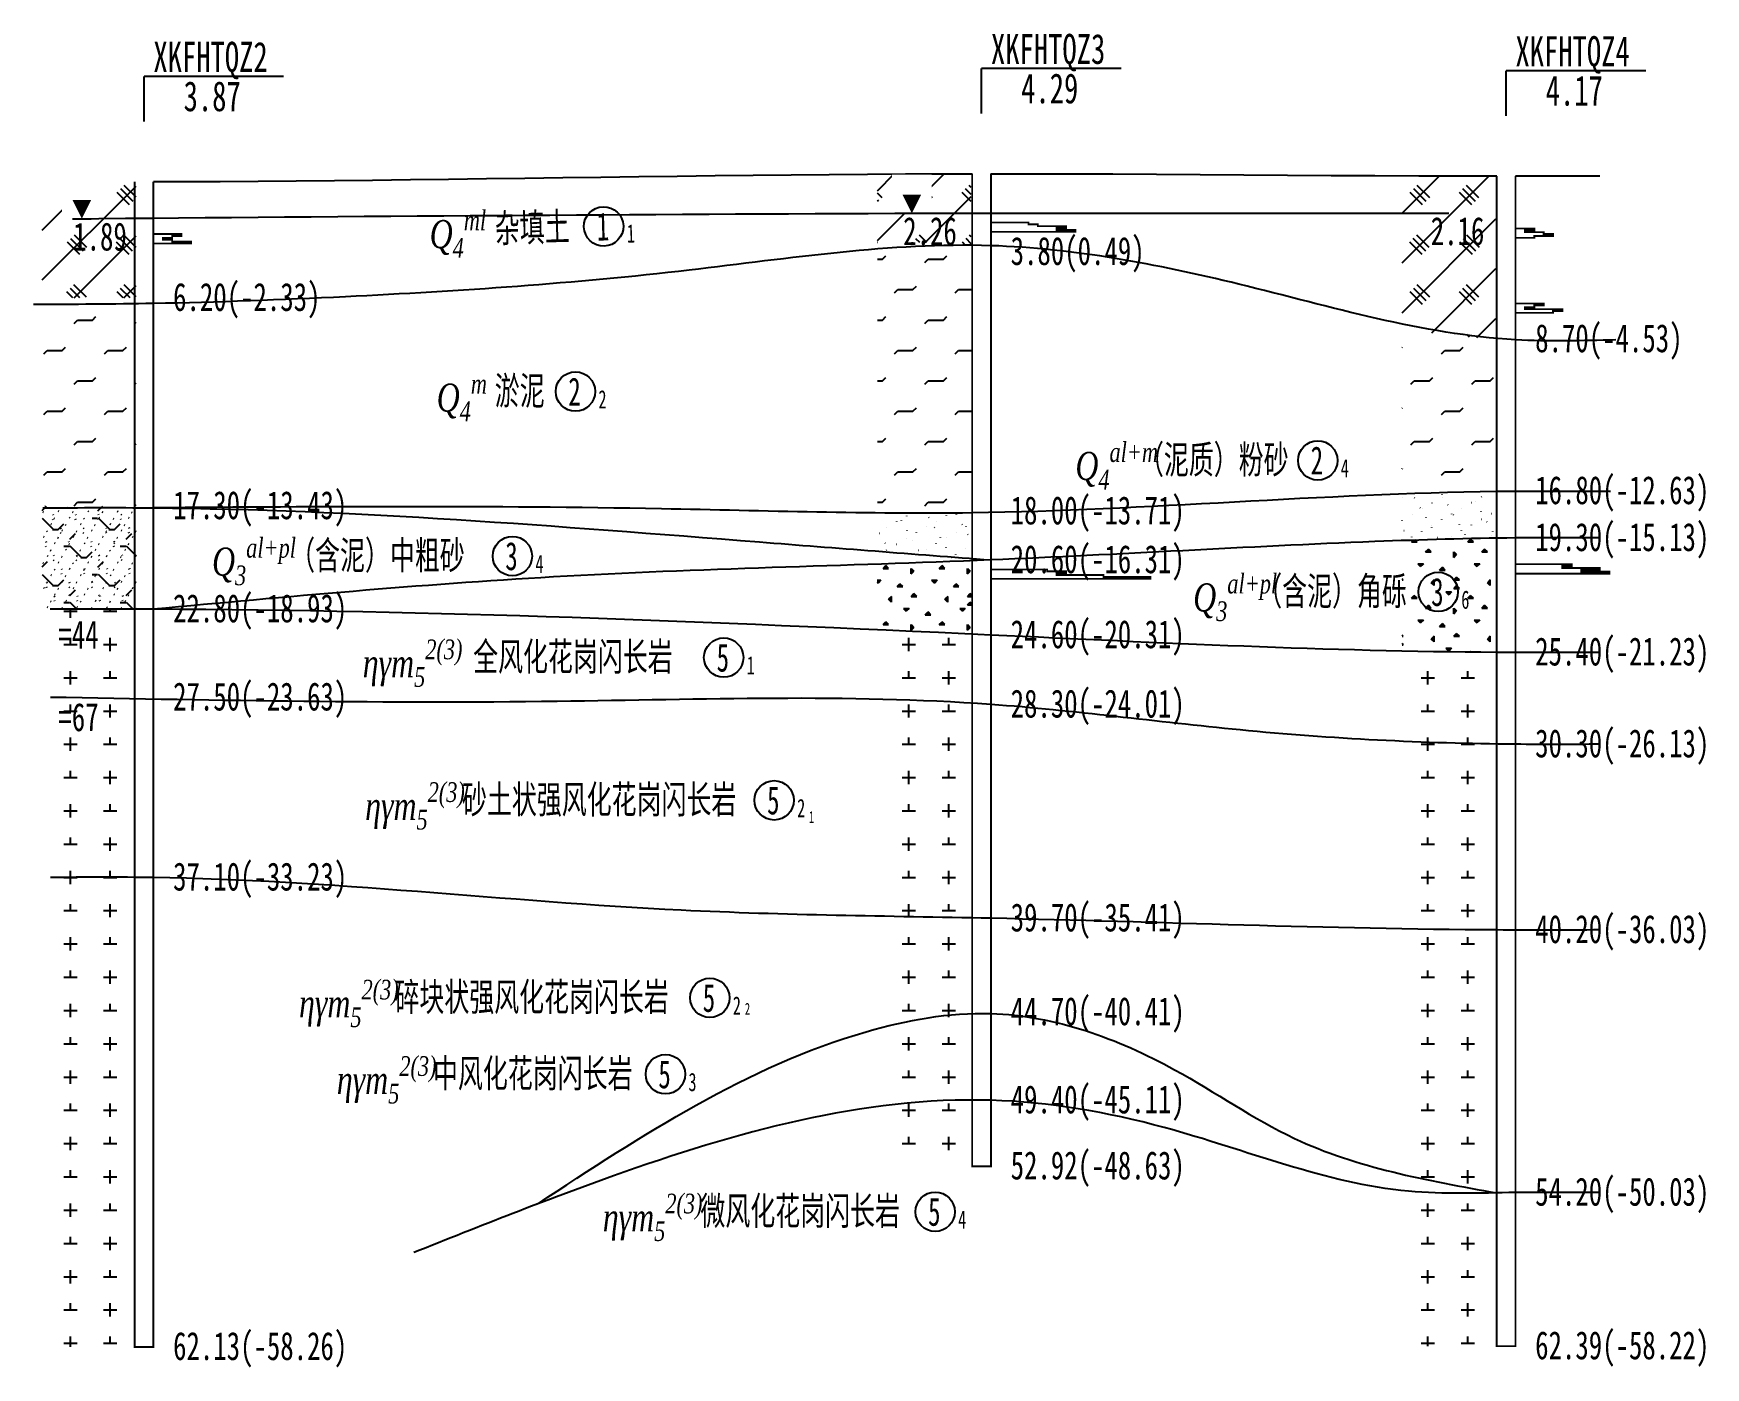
# Model space of a CAD drawing. Extents: x 0 to 558779, y 0 to 2762081.
# Drawn here: x 516924.9 to 517013.6, y 2756994.1 to 2757064.9 of the extents above; entities that cross this region are included whole.
import ezdxf

# ---------------------------------------------------------------- set-up
doc = ezdxf.new("R2010")
doc.units = 0
doc.header["$LTSCALE"] = 20
doc.set_wipeout_variables(frame=1)
doc.layers.add('GiCAD_PouXian', color=7, linetype='Continuous')
doc.layers.add('GiCAD_ShuiWei', color=7, linetype='Continuous')
doc.styles.add('!地质年代成因－斜体', font='timesi.ttf', dxfattribs={"width": 0.75})
doc.styles.add('土层名称', font='simhei_0.ttf', dxfattribs={"width": 0.7, "height": 3})
doc.styles.add('土层编号', font='simhei_0.ttf', dxfattribs={"width": 0.7, "height": 3})
doc.styles.add('孔口标注', font='simhei_0.ttf', dxfattribs={"width": 0.7, "height": 3.2})
doc.styles.add('层底深度', font='simhei_0.ttf', dxfattribs={"width": 0.7, "height": 2.8})
doc.styles.add('标贯动探', font='仿宋_GB2312.ttf', dxfattribs={"width": 0.7, "height": 2})
doc.styles.add('稳定水位', font='simhei_0.ttf', dxfattribs={"width": 0.7, "height": 2.8})
pattern_1 = [(45, (520997.3026, 2761519.634), (-1.3197264, 1.3197264), []), (135, (520997.769, 2761519.4474), (-2.6394528, -2.6394528), [0.9331875, -2.7995625]), (135, (520997.5825, 2761519.2608), (-2.6394528, -2.6394528), [0.9331875, -2.7995625]), (135, (520997.396, 2761519.074), (-2.6394528, -2.6394528), [0.9331875, -2.7995625]), (135, (521000.382, 2761519.4474), (-2.6394528, -2.6394528), [0.9331875, -2.7995625]), (135, (521000.1955, 2761519.2608), (-2.6394528, -2.6394528), [0.9331875, -2.7995625]), (135, (521000.009, 2761519.074), (-2.6394528, -2.6394528), [0.9331875, -2.7995625])]
pattern_2 = [(0, (520997.3026, 2761519.634), (1.61254806, 1.61254806), [0.806274, -2.4188221]), (45, (520998.1089, 2761519.634), (-1.6125481, 1.6125481), [0.2519606, -2.0285268]), (45, (520997.1244, 2761519.456), (-1.6125481, 1.6125481), [0.2519606, -2.0285268])]
pattern_3 = [(0, (520997.3026, 2761519.634), (0, 1.76591945), [0.7063677, -1.4127356]), (90, (520997.6558, 2761519.634), (-2.1191033, 1.76591945), [0.3531839, -3.178655]), (90, (520999.7749, 2761519.2809), (-2.1191033, 1.76591945), [0.7063677, -2.8254712])]
pattern_4 = [(30, (520997.3026, 2761519.6341), (-0.5132209, 0.88892466), [0.014931, -0.59724002]), (300, (520997.3026, 2761519.6341), (1.46237634, 0.15467), [0.014931, -0.595299])]

# ---------------------------------------------------------------- blocks, each defined once
blk = doc.blocks.new('bjwdsw')
at = {"color": 252}
blk.add_wipeout([(-2.1, -0.1), (2.1, -0.1), (2.1, 4.1), (-2.1, 4.1)], dxfattribs=at).dxf.layer = 'GiCAD_ShuiWei'
blk.add_hatch(color=252).paths.add_polyline_path([(-1, 2), (0, 0), (1, 2)])
blk.add_line((-1, 0), (1, 0), dxfattribs=at)

msp = doc.modelspace()

# ---------------------------------------------------------------- hatches: boundary and pattern name
at = {"layer": 'GiCAD_PouXian'}
h = msp.add_hatch(dxfattribs=at)
h.set_pattern_fill('CQ杂填土', color=256, scale=0.74655, style=0)
h.set_pattern_definition(pattern_1)
h.paths.add_polyline_path([(516925.368, 2757056.999), (516925.791, 2757056.999), (516928.279, 2757056.999), (516930.345, 2757056.999), (516930.345, 2757050.828), (516928.279, 2757050.828), (516925.542, 2757050.828), (516925.368, 2757050.828)])
h = msp.add_hatch(dxfattribs=at)
h.set_pattern_fill('CQ杂填土', color=256, scale=0.74655, style=0)
h.set_pattern_definition(pattern_1)
h.paths.add_polyline_path([(516969.694, 2757057.397), (516971.177, 2757057.406), (516973.198, 2757057.414), (516974.671, 2757057.417), (516974.671, 2757053.665), (516973.21, 2757053.744), (516971.198, 2757053.78), (516969.694, 2757053.758)])
h = msp.add_hatch(dxfattribs=at)
h.set_pattern_fill('CQ杂填土', color=256, scale=0.74655, style=0)
h.set_pattern_definition(pattern_1)
h.paths.add_polyline_path([(516997.531, 2757057.312), (516998.416, 2757057.308), (517000.736, 2757057.301), (517002.508, 2757057.298), (517002.508, 2757048.669), (517001.046, 2757048.753), (516999.047, 2757048.985), (516997.531, 2757049.235)])
h = msp.add_hatch(dxfattribs=at)
h.set_pattern_fill('GLYN', color=256, scale=0.223965, style=0)
h.set_pattern_definition(pattern_2)
h.paths.add_polyline_path([(516969.694, 2757053.758), (516971.198, 2757053.78), (516973.21, 2757053.744), (516974.671, 2757053.665), (516974.671, 2757039.492), (516973.198, 2757039.47), (516971.178, 2757039.453), (516969.694, 2757039.45)])
h = msp.add_hatch(dxfattribs=at)
h.set_pattern_fill('GLYN', color=256, scale=0.223965, style=0)
h.set_pattern_definition(pattern_2)
h.paths.add_polyline_path([(516925.368, 2757050.828), (516925.542, 2757050.828), (516928.279, 2757050.828), (516930.345, 2757050.828), (516930.345, 2757039.779), (516928.279, 2757039.779), (516925.542, 2757039.779), (516925.368, 2757039.779)])
h = msp.add_hatch(dxfattribs=at)
h.set_pattern_fill('GLYN', color=256, scale=0.223965, style=0)
h.set_pattern_definition(pattern_2)
h.paths.add_polyline_path([(516997.531, 2757049.235), (516999.047, 2757048.985), (517001.046, 2757048.753), (517002.508, 2757048.669), (517002.508, 2757040.568), (517000.735, 2757040.543), (516998.414, 2757040.478), (516997.531, 2757040.443)])
h = msp.add_hatch(dxfattribs=at)
h.set_pattern_fill('GKFS', color=256, scale=0.14931, style=0)
h.set_pattern_definition(pattern_4)
h.paths.add_polyline_path([(516997.531, 2757040.443), (516998.414, 2757040.478), (517000.735, 2757040.543), (517002.508, 2757040.568), (517002.508, 2757038.079), (517000.735, 2757038.054), (516998.414, 2757037.986), (516997.531, 2757037.95)])
h = msp.add_hatch(dxfattribs=at)
h.set_pattern_fill('GKHNCZS1', color=256, scale=0.14931, style=0)
h.set_pattern_definition([(330, (520997.3026, 2761519.6341), (0.3908488, 0.67696998), [0.044793, -0.636508555]), (300, (520997.3026, 2761519.6341), (1.20376382, 0.00535999), [0.044793, -0.78537063]), (300, (520997.3026, 2761519.6341), (1.20505688, 0.00610654), [0.044793, -0.78537063]), (330, (520997.3026, 2761519.6341), (0.39159535, 0.67826305), [0.044793, -0.636508555]), (45, (520996.4067, 2761519.634), (-1.4928746, 1.4928746), [0.4210542, -1.6901893]), (0, (520996.7053, 2761519.9327), (1.49310006, 1.49310006), [0.29862, -2.6875801]), (315, (520997.004, 2761519.9327), (2.9861939, -6.3e-06), [0.8446252, -1.2669372]), (0, (520997.6012, 2761519.3355), (1.49310006, 1.49310006), [0.29862, -2.6875801]), (45, (520997.8998, 2761519.3355), (-1.4931001, 1.4931001), [0.4223126, -1.6892498])])
h.paths.add_polyline_path([(516925.368, 2757039.779), (516925.542, 2757039.779), (516928.279, 2757039.779), (516930.345, 2757039.779), (516930.345, 2757034.304), (516928.279, 2757034.304), (516925.542, 2757034.304), (516925.368, 2757034.304)])
h = msp.add_hatch(dxfattribs=at)
h.set_pattern_fill('GKFS', color=256, scale=0.14931, style=0)
h.set_pattern_definition(pattern_4)
h.paths.add_polyline_path([(516969.694, 2757039.45), (516971.178, 2757039.453), (516973.198, 2757039.47), (516974.671, 2757039.492), (516974.671, 2757036.916), (516973.196, 2757036.927), (516971.174, 2757036.977), (516969.694, 2757037.034)])
h = msp.add_hatch(dxfattribs=at)
h.set_pattern_fill('GKJL', color=256, scale=0.14931, style=0)
h.set_pattern_definition([(0, (520997.3026, 2761519.634), (1.49310006, 1.49310006), [0.29862, -2.6875801]), (45, (520997.3026, 2761519.634), (-1.4931001, 1.4931001), [0.2111563, -1.9004061]), (135, (520997.6012, 2761519.634), (-1.4931001, -1.4931001), [0.2111563, -1.9004061]), (0, (520995.8095, 2761520.6792), (2.9862001, 2.9862001), [0.29862, -5.6737802]), (45, (520995.8095, 2761520.6792), (-2.9862, 2.9862), [0.2111563, -4.0119685]), (135, (520996.108, 2761520.6792), (-2.9862, -2.9862), [0.2111563, -4.0119685]), (0, (520998.3851, 2761520.4926), (1.49310006, 1.49310006), [0.29862, -2.6875801]), (315, (520998.385, 2761520.4926), (1.4931001, 1.4931001), [0.2111563, -1.9004061]), (225, (520998.6837, 2761520.4926), (1.4931001, -1.4931001), [0.2111563, -1.9004061]), (0, (520996.556, 2761520.1567), (1.49310006, 1.49310006), [0.29862, -2.6875801]), (45, (520996.556, 2761520.1567), (-1.4931001, 1.4931001), [0.2111563, -1.9004061]), (135, (520996.8547, 2761520.1567), (-1.4931001, -1.4931001), [0.2111563, -1.9004061]), (90, (520998.7957, 2761519.3355), (-2.9862001, 2e-16), [0.29862, -2.6875801]), (45, (520998.7957, 2761519.3355), (3e-16, 2.9862002), [0.2111563, -4.0119685]), (315, (520998.7957, 2761519.634), (2.9862002, -8e-16), [0.2111563, -4.0119685]), (90, (520997.7505, 2761520.8286), (-2.9862001, 2e-16), [0.29862, -2.6875801]), (225, (520997.7505, 2761521.1272), (-5e-16, -2.9862002), [0.2111563, -4.0119685]), (135, (520997.7505, 2761520.8286), (-2.9862002, 3e-16), [0.2111563, -4.0119685]), (0, (520997.3623, 2761519.664), (1.49310006, 1.49310006), [0.179172, -2.8070281]), (135, (520997.5415, 2761519.664), (-1.4931001, -1.4931001), [0.1266937, -1.98486854]), (0, (520995.8692, 2761520.709), (2.9862001, 2.9862001), [0.179172, -5.7932282]), (45, (520997.3623, 2761519.664), (-1.4931001, 1.4931001), [0.1266937, -1.98486854]), (0, (520997.422, 2761519.6938), (1.49310006, 1.49310006), [0.059724, -2.9264761]), (45, (520997.422, 2761519.6938), (-1.4931001, 1.4931001), [0.0422313, -2.0693311]), (135, (520997.4818, 2761519.6938), (-1.4931001, -1.4931001), [0.0422313, -2.0693311]), (0, (520998.5045, 2761520.4329), (1.49310006, 1.49310006), [0.059724, -2.9264761]), (315, (520998.5045, 2761520.4329), (1.4931001, 1.4931001), [0.0422313, -2.0693311]), (225, (520998.5643, 2761520.4329), (1.4931001, -1.4931001), [0.0422313, -2.0693311]), (0, (520998.4448, 2761520.4627), (1.49310006, 1.49310006), [0.179172, -2.8070281]), (315, (520998.4448, 2761520.4627), (1.4931001, 1.4931001), [0.1266937, -1.98486854]), (225, (520998.624, 2761520.4627), (1.4931001, -1.4931001), [0.1266937, -1.98486854]), (0, (520996.6158, 2761520.1865), (1.49310006, 1.49310006), [0.179172, -2.8070281]), (45, (520996.6158, 2761520.1865), (-1.4931001, 1.4931001), [0.1266937, -1.98486854]), (135, (520996.795, 2761520.1865), (-1.4931001, -1.4931001), [0.1266937, -1.98486854]), (0, (520996.6755, 2761520.2164), (1.49310006, 1.49310006), [0.059724, -2.9264761]), (45, (520996.6755, 2761520.2164), (-1.4931001, 1.4931001), [0.0422313, -2.0693311]), (135, (520996.7352, 2761520.2164), (-1.4931001, -1.4931001), [0.0422313, -2.0693311]), (90, (520998.8255, 2761519.3952), (-2.9862001, 2e-16), [0.179172, -2.8070281]), (45, (520998.8255, 2761519.3952), (3e-16, 2.9862002), [0.1266937, -4.096431]), (135, (520998.9151, 2761519.4848), (-2.9862002, 3e-16), [0.1266937, -4.096431]), (90, (520998.8554, 2761519.455), (-2.9862001, 2e-16), [0.059724, -2.9264761]), (45, (520998.8554, 2761519.455), (3e-16, 2.9862002), [0.0422313, -4.1808935]), (135, (520998.8853, 2761519.4848), (-2.9862002, 3e-16), [0.0422313, -4.1808935]), (45, (520995.869, 2761520.709), (-2.9862, 2.9862), [0.126694, -8.3195556]), (135, (520996.0484, 2761520.709), (-2.9862, -2.9862), [0.126694, -8.3195556]), (0, (520995.929, 2761520.739), (2.9862001, 2.9862001), [0.059724, -5.9126762]), (45, (520995.929, 2761520.739), (-2.9862, 2.9862), [0.042231, -8.404018]), (135, (520995.9887, 2761520.739), (-2.9862, -2.9862), [0.042231, -8.404018]), (90, (520997.7207, 2761520.8883), (-2.9862001, 2e-16), [0.179172, -2.8070281]), (135, (520997.7207, 2761520.8883), (-2.9862002, 3e-16), [0.0422313, -4.1808935]), (225, (520997.7207, 2761521.0674), (-5e-16, -2.9862002), [0.1266937, -4.096431]), (135, (520997.6908, 2761520.948), (-2.9862002, 3e-16), [0.0422313, -4.1808935]), (225, (520997.6908, 2761521.0077), (-5e-16, -2.9862002), [0.0422313, -4.1808935]), (135, (520997.7207, 2761520.8883), (-2.9862002, 3e-16), [0.1266937, -4.096431]), (90, (520997.6908, 2761520.948), (-2.9862001, 2e-16), [0.059724, -2.9264761])])
h.paths.add_polyline_path([(516997.531, 2757037.95), (516998.414, 2757037.986), (517000.735, 2757038.054), (517002.508, 2757038.079), (517002.508, 2757032.021), (517000.735, 2757032.043), (516998.415, 2757032.101), (516997.531, 2757032.131)])
h = msp.add_hatch(dxfattribs=at)
h.set_pattern_fill('GKJL', color=256, scale=0.14931, style=0, pattern_type=2)
h.set_pattern_definition([(0, (523435.1098, 2760398.9333), (1.49310006, 1.49310006), [0.29862, -2.6875801]), (45, (523435.1098, 2760398.9333), (-1.4931001, 1.4931001), [0.2111563, -1.9004061]), (135, (523435.4085, 2760398.9333), (-1.4931001, -1.4931001), [0.2111563, -1.9004061]), (0, (523433.6167, 2760399.9785), (2.9862001, 2.9862001), [0.29862, -5.6737802]), (45, (523433.6167, 2760399.9785), (-2.9862, 2.9862), [0.2111563, -4.0119685]), (135, (523433.9154, 2760399.9785), (-2.9862, -2.9862), [0.2111563, -4.0119685]), (0, (523436.1923, 2760399.7919), (1.49310006, 1.49310006), [0.29862, -2.6875801]), (315, (523436.1923, 2760399.7919), (1.4931001, 1.4931001), [0.2111563, -1.9004061]), (225, (523436.491, 2760399.7919), (1.4931001, -1.4931001), [0.2111563, -1.9004061]), (0, (523434.3633, 2760399.456), (1.49310006, 1.49310006), [0.29862, -2.6875801]), (45, (523434.3633, 2760399.456), (-1.4931001, 1.4931001), [0.2111563, -1.9004061]), (135, (523434.662, 2760399.456), (-1.4931001, -1.4931001), [0.2111563, -1.9004061]), (90, (523436.603, 2760398.6347), (-2.9862001, 2e-16), [0.29862, -2.6875801]), (45, (523436.603, 2760398.6347), (2e-16, 2.9862002), [0.2111563, -4.0119685]), (315, (523436.603, 2760398.9333), (2.9862002, -7e-16), [0.2111563, -4.0119685]), (90, (523435.5578, 2760400.1278), (-2.9862001, 2e-16), [0.29862, -2.6875801]), (225, (523435.5578, 2760400.4264), (-5e-16, -2.9862002), [0.2111563, -4.0119685]), (135, (523435.5578, 2760400.1278), (-2.9862002, 2e-16), [0.2111563, -4.0119685]), (0, (523435.1696, 2760398.9632), (1.49310006, 1.49310006), [0.179172, -2.8070281]), (135, (523435.3487, 2760398.9632), (-1.4931001, -1.4931001), [0.1266937, -1.98486854]), (0, (523433.6765, 2760400.0084), (2.9862001, 2.9862001), [0.179172, -5.7932282]), (45, (523435.1696, 2760398.9632), (-1.4931001, 1.4931001), [0.1266937, -1.98486854]), (0, (523435.2293, 2760398.993), (1.49310006, 1.49310006), [0.059724, -2.9264761]), (45, (523435.2293, 2760398.993), (-1.4931001, 1.4931001), [0.0422313, -2.0693311]), (135, (523435.289, 2760398.993), (-1.4931001, -1.4931001), [0.0422313, -2.0693311]), (0, (523436.3118, 2760399.7322), (1.49310006, 1.49310006), [0.059724, -2.9264761]), (315, (523436.3118, 2760399.7322), (1.4931001, 1.4931001), [0.0422313, -2.0693311]), (225, (523436.3715, 2760399.7322), (1.4931001, -1.4931001), [0.0422313, -2.0693311]), (0, (523436.252, 2760399.762), (1.49310006, 1.49310006), [0.179172, -2.8070281]), (315, (523436.252, 2760399.762), (1.4931001, 1.4931001), [0.1266937, -1.98486854]), (225, (523436.4312, 2760399.762), (1.4931001, -1.4931001), [0.1266937, -1.98486854]), (0, (523434.423, 2760399.4858), (1.49310006, 1.49310006), [0.179172, -2.8070281]), (45, (523434.423, 2760399.4858), (-1.4931001, 1.4931001), [0.1266937, -1.98486854]), (135, (523434.6022, 2760399.4858), (-1.4931001, -1.4931001), [0.1266937, -1.98486854]), (0, (523434.4827, 2760399.5157), (1.49310006, 1.49310006), [0.059724, -2.9264761]), (45, (523434.4827, 2760399.5157), (-1.4931001, 1.4931001), [0.0422313, -2.0693311]), (135, (523434.5425, 2760399.5157), (-1.4931001, -1.4931001), [0.0422313, -2.0693311]), (90, (523436.6328, 2760398.6945), (-2.9862001, 2e-16), [0.179172, -2.8070281]), (45, (523436.6328, 2760398.6945), (2e-16, 2.9862002), [0.1266937, -4.096431]), (135, (523436.7224, 2760398.784), (-2.9862002, 2e-16), [0.1266937, -4.096431]), (90, (523436.6627, 2760398.7542), (-2.9862001, 2e-16), [0.059724, -2.9264761]), (45, (523436.6627, 2760398.7542), (2e-16, 2.9862002), [0.0422313, -4.1808935]), (135, (523436.6925, 2760398.784), (-2.9862002, 2e-16), [0.0422313, -4.1808935]), (45, (523433.6765, 2760400.0084), (-2.9862, 2.9862), [0.1266937, -8.3195556]), (135, (523433.8556, 2760400.0084), (-2.9862, -2.9862), [0.1266937, -8.3195556]), (0, (523433.7362, 2760400.0382), (2.9862001, 2.9862001), [0.059724, -5.9126762]), (45, (523433.736, 2760400.0382), (-2.9862, 2.9862), [0.0422313, -8.404018]), (135, (523433.796, 2760400.0382), (-2.9862, -2.9862), [0.0422313, -8.404018]), (90, (523435.528, 2760400.1876), (-2.9862001, 2e-16), [0.179172, -2.8070281]), (135, (523435.528, 2760400.1876), (-2.9862002, 2e-16), [0.0422313, -4.1808935]), (225, (523435.528, 2760400.3667), (-5e-16, -2.9862002), [0.1266937, -4.096431]), (135, (523435.498, 2760400.2473), (-2.9862002, 2e-16), [0.0422313, -4.1808935]), (225, (523435.498, 2760400.307), (-5e-16, -2.9862002), [0.0422313, -4.1808935]), (135, (523435.528, 2760400.1876), (-2.9862002, 2e-16), [0.1266937, -4.096431]), (90, (523435.498, 2760400.2473), (-2.9862001, 2e-16), [0.059724, -2.9264761])])
edge = h.paths.add_edge_path()
edge.add_spline(control_points=[(516974.713, 2757036.877), (516973.032, 2757036.811), (516971.35, 2757036.751), (516969.668, 2757036.695)], knot_values=[67.000207, 67.000207, 67.000207, 67.000207, 77.142139, 77.142139, 77.142139, 77.142139], degree=3, periodic=0)
edge.add_line((516969.668, 2757036.695), (516969.679, 2757033.208))
edge.add_spline(control_points=[(516969.679, 2757033.208), (516971.359, 2757033.133), (516973.04, 2757033.056), (516974.72, 2757032.978)], knot_values=[66.965342, 66.965342, 66.965342, 66.965342, 77.103093, 77.103093, 77.103093, 77.103093], degree=3, periodic=0)
edge.add_line((516974.72, 2757032.978), (516974.713, 2757036.877))
h.paths.add_polyline_path([(516969.553, 2757031.666), (516973.298, 2757031.666), (516973.298, 2757033.881), (516969.553, 2757033.881)], flags=9)
h = msp.add_hatch(dxfattribs=at)
h.set_pattern_fill('GLHGSCY', color=256, scale=0.14931, style=0)
h.set_pattern_definition(pattern_3)
h.paths.add_polyline_path([(516925.368, 2757034.304), (516925.542, 2757034.304), (516928.279, 2757034.304), (516930.345, 2757034.304), (516930.345, 2757029.626), (516928.282, 2757029.626), (516925.547, 2757029.626), (516925.368, 2757029.626)])
h = msp.add_hatch(dxfattribs=at)
h.set_pattern_fill('GLHGSCY', color=256, scale=0.14931, style=0)
h.set_pattern_definition(pattern_3)
h.paths.add_polyline_path([(516969.694, 2757033.085), (516971.177, 2757033.044), (516973.198, 2757032.988), (516974.671, 2757032.946), (516974.671, 2757029.248), (516972.732, 2757029.248), (516970.246, 2757029.248), (516969.694, 2757029.25)])
h = msp.add_hatch(dxfattribs=at)
h.set_pattern_fill('GLHGSCY', color=256, scale=0.14931, style=0)
h.set_pattern_definition(pattern_3)
h.paths.add_polyline_path([(516997.531, 2757032.131), (516998.415, 2757032.101), (517000.735, 2757032.043), (517002.508, 2757032.021), (517002.508, 2757027.137), (517000.57, 2757027.137), (516998.084, 2757027.137), (516997.531, 2757027.157)])
h = msp.add_hatch(dxfattribs=at)
h.set_pattern_fill('GLHGSCY', color=256, scale=0.14931, style=0)
h.set_pattern_definition(pattern_3)
h.paths.add_polyline_path([(516925.368, 2757029.626), (516925.547, 2757029.626), (516928.282, 2757029.626), (516930.345, 2757029.626), (516930.345, 2757020.07), (516928.282, 2757020.07), (516925.547, 2757020.07), (516925.368, 2757020.07)])
h = msp.add_hatch(dxfattribs=at)
h.set_pattern_fill('GLHGSCY', color=256, scale=0.14931, style=0)
h.set_pattern_definition(pattern_3)
h.paths.add_polyline_path([(516969.694, 2757029.25), (516970.246, 2757029.248), (516972.732, 2757029.248), (516974.671, 2757029.248), (516974.671, 2757017.9), (516972.732, 2757017.9), (516970.246, 2757017.9), (516969.694, 2757017.908)])
h = msp.add_hatch(dxfattribs=at)
h.set_pattern_fill('GLHGSCY', color=256, scale=0.14931, style=0)
h.set_pattern_definition(pattern_3)
h.paths.add_polyline_path([(516997.531, 2757027.157), (516998.084, 2757027.137), (517000.57, 2757027.137), (517002.508, 2757027.137), (517002.508, 2757017.282), (517000.57, 2757017.282), (516998.084, 2757017.282), (516997.531, 2757017.288)])
h = msp.add_hatch(dxfattribs=at)
h.set_pattern_fill('GLHGSCY', color=256, scale=0.14931, style=0)
h.set_pattern_definition(pattern_3)
h.paths.add_polyline_path([(516925.368, 2757020.07), (516925.547, 2757020.07), (516928.282, 2757020.07), (516930.345, 2757020.07), (516930.345, 2756995.155), (516928.279, 2756995.155), (516925.542, 2756995.155), (516925.368, 2756995.155)])
h = msp.add_hatch(dxfattribs=at)
h.set_pattern_fill('GLHGSCY', color=256, scale=0.14931, style=0)
h.set_pattern_definition(pattern_3)
h.paths.add_polyline_path([(516969.694, 2757017.908), (516970.246, 2757017.9), (516972.732, 2757017.9), (516974.671, 2757017.9), (516974.671, 2757012.808), (516969.694, 2757011.76)])
h = msp.add_hatch(dxfattribs=at)
h.set_pattern_fill('GLHGSCY', color=256, scale=0.14931, style=0)
h.set_pattern_definition(pattern_3)
h.paths.add_polyline_path([(516997.531, 2757017.288), (516998.084, 2757017.282), (517000.57, 2757017.282), (517002.508, 2757017.282), (517002.508, 2757003.347), (517000.57, 2757003.347), (516998.084, 2757003.347), (516997.531, 2757003.423)])
h = msp.add_hatch(dxfattribs=at)
h.set_pattern_fill('GLHGSCY', color=256, scale=0.14931, style=0)
h.set_pattern_definition(pattern_3)
h.paths.add_polyline_path([(516969.694, 2757011.76), (516974.671, 2757012.808), (516974.671, 2757008.245), (516969.997, 2757008.245), (516969.694, 2757008.245)])
h = msp.add_hatch(dxfattribs=at)
h.set_pattern_fill('GLHGSCY', color=256, scale=0.14931, style=0)
h.set_pattern_definition(pattern_3)
h.paths.add_polyline_path([(516969.694, 2757008.245), (516969.997, 2757008.245), (516974.671, 2757008.245), (516974.671, 2757004.741), (516969.743, 2757004.741), (516969.694, 2757004.741)])
h = msp.add_hatch(dxfattribs=at)
h.set_pattern_fill('GLHGSCY', color=256, scale=0.14931, style=0)
h.set_pattern_definition(pattern_3)
h.paths.add_polyline_path([(516997.531, 2757003.423), (516998.084, 2757003.347), (517000.57, 2757003.347), (517002.508, 2757003.347), (517002.508, 2756995.195), (516997.531, 2756995.199)])

# ---------------------------------------------------------------- linework, layer by layer
for p, q in [((516975.218, 2757060.603), (516975.218, 2757062.992)), ((516982.627, 2757062.992), (516975.218, 2757062.992)), ((516930.768, 2757060.185), (516930.768, 2757062.574)), ((516938.177, 2757062.574), (516930.768, 2757062.574)), ((517003.056, 2757060.483), (517003.056, 2757062.872)), ((517010.465, 2757062.872), (517003.056, 2757062.872))]:
    msp.add_line(p, q, dxfattribs=at)
at = {"layer": 'GiCAD_PouXian', "const_width": 0.0995, "flags": 128}
for points in [[(516930.27, 2757056.999), (516930.27, 2756995.155), (516931.265, 2756995.155), (516931.265, 2757056.999)], [(516974.72, 2757057.418), (516974.72, 2757004.741), (516975.716, 2757004.741), (516975.716, 2757057.418)], [(517002.558, 2757057.298), (517002.558, 2756995.195), (517003.553, 2756995.195), (517003.553, 2757057.298)], [(516931.265, 2757054.212), (516932.759, 2757054.212), (516932.759, 2757054.113), (516932.261, 2757054.113), (516932.261, 2757054.013), (516931.763, 2757054.013), (516931.763, 2757053.914), (516932.261, 2757053.914), (516932.261, 2757053.814), (516933.256, 2757053.814), (516933.256, 2757053.714), (516931.265, 2757053.714)], [(516975.716, 2757054.83), (516977.707, 2757054.83), (516977.707, 2757054.73), (516978.204, 2757054.73), (516978.204, 2757054.631), (516979.697, 2757054.631), (516979.697, 2757054.531), (516979.2, 2757054.531), (516979.2, 2757054.432), (516980.195, 2757054.432), (516980.195, 2757054.332), (516975.716, 2757054.332)], [(517003.553, 2757054.51), (517004.549, 2757054.51), (517004.549, 2757054.411), (517004.051, 2757054.411), (517004.051, 2757054.311), (517005.046, 2757054.311), (517005.046, 2757054.212), (517005.544, 2757054.212), (517005.544, 2757054.112), (517004.549, 2757054.112), (517004.549, 2757054.013), (517003.553, 2757054.013)], [(517003.553, 2757050.529), (517005.046, 2757050.529), (517005.046, 2757050.429), (517004.549, 2757050.429), (517004.549, 2757050.33), (517004.051, 2757050.33), (517004.051, 2757050.23), (517006.042, 2757050.23), (517006.042, 2757050.131), (517005.544, 2757050.131), (517005.544, 2757050.031), (517003.553, 2757050.031)], [(516975.716, 2757036.415), (516978.702, 2757036.415), (516978.702, 2757036.315), (516979.697, 2757036.315), (516979.697, 2757036.216), (516979.2, 2757036.216), (516979.2, 2757036.116), (516981.688, 2757036.116), (516981.688, 2757036.017), (516984.177, 2757036.017), (516984.177, 2757035.917), (516975.716, 2757035.917)], [(517003.553, 2757036.693), (517006.54, 2757036.693), (517006.54, 2757036.593), (517006.042, 2757036.593), (517006.042, 2757036.494), (517008.033, 2757036.494), (517008.033, 2757036.394), (517007.037, 2757036.394), (517007.037, 2757036.295), (517008.53, 2757036.295), (517008.53, 2757036.195), (517003.553, 2757036.195)]]:
    msp.add_lwpolyline(points, dxfattribs=at)
at = {"layer": 'GiCAD_PouXian'}
for points in [[(516931.265, 2757057), (516932.788, 2757057.003), (516934.809, 2757057.011), (516936.829, 2757057.024), (516938.85, 2757057.04), (516940.87, 2757057.058), (516942.891, 2757057.079), (516944.911, 2757057.102), (516946.932, 2757057.128), (516948.952, 2757057.154), (516950.972, 2757057.181), (516952.993, 2757057.209), (516955.013, 2757057.236), (516957.034, 2757057.264), (516959.054, 2757057.29), (516961.075, 2757057.315), (516963.095, 2757057.338), (516965.116, 2757057.359), (516967.136, 2757057.378), (516969.157, 2757057.393), (516971.177, 2757057.406), (516973.198, 2757057.414), (516974.72, 2757057.417)], [(516975.716, 2757057.418), (516977.538, 2757057.417), (516979.858, 2757057.411), (516982.178, 2757057.401), (516984.497, 2757057.388), (516986.817, 2757057.373), (516989.137, 2757057.358), (516991.457, 2757057.343), (516993.776, 2757057.329), (516996.096, 2757057.318), (516998.416, 2757057.308), (517000.736, 2757057.301), (517002.558, 2757057.298)], [(517003.553, 2757057.298), (517005.544, 2757057.298), (517008.033, 2757057.298)]]:
    msp.add_lwpolyline(points, dxfattribs=at)
for centre, major_axis in [((516955.161, 2757054.619), (-0.028, 1.045)), ((516953.661, 2757045.854), (0, 1.045)), ((516993.059, 2757042.201), (0, 1.045)), ((516950.316, 2757037.124), (0, 1.045)), ((516999.456, 2757035.222), (0, 1.045)), ((516961.531, 2757031.737), (0, 1.045)), ((516964.209, 2757024.162), (0, 1.045)), ((516960.795, 2757013.681), (0, 1.045)), ((516958.44, 2757009.626), (0, 1.045)), ((516972.755, 2757002.329), (0, 1.045))]:
    msp.add_ellipse(centre, major_axis=major_axis, ratio=1, dxfattribs=at)
for points in [[(517008.881, 2757048.6), (517003.553, 2757048.6), (516988.863, 2757051.556), (516975.716, 2757053.595), (516959.699, 2757052.296), (516941.457, 2757050.885), (516931.265, 2757050.527), (516924.899, 2757050.47)], [(517008.605, 2757040.543), (517002.558, 2757040.543), (516974.72, 2757039.416), (516958.229, 2757039.631), (516931.265, 2757039.686)], [(516925.406, 2757039.686), (516931.265, 2757039.686), (516963.427, 2757037.875), (516975.716, 2757036.918)], [(517008.033, 2757038.087), (517003.553, 2757038.087), (516996.095, 2757037.89), (516975.716, 2757036.918), (516952.498, 2757036.016), (516931.265, 2757034.301)], [(517008.033, 2757032.015), (517002.558, 2757032.014), (516975.716, 2757032.931), (516931.265, 2757034.301), (516925.791, 2757034.304)], [(517008.028, 2757027.137), (517003.553, 2757027.137), (516988.934, 2757027.896), (516975.716, 2757029.248), (516952.7, 2757029.408), (516925.796, 2757029.626)], [(517008.028, 2757017.282), (517002.558, 2757017.282), (516975.716, 2757017.901), (516959.275, 2757018.33), (516931.265, 2757020.063), (516925.796, 2757020.07)], [(516951.646, 2757002.739), (516969.1, 2757011.882), (516975.716, 2757012.849), (516985.463, 2757009.868), (516991.826, 2757006.222), (517002.558, 2757003.33)], [(517008.028, 2757003.347), (517003.553, 2757003.347), (516997.882, 2757003.419), (516984.908, 2757006.799), (516975.716, 2757008.245), (516955.676, 2757004.229), (516945.086, 2757000.158)]]:
    msp.add_spline(points, degree=3, dxfattribs=at)

# ---------------------------------------------------------------- texts
for s, height, style, width, p in [('XKFHTQZ3', 1.5926, '孔口标注', 0.7, (516975.716, 2757063.241)), ('XKFHTQZ4', 1.5926, '孔口标注', 0.7, (517003.553, 2757063.121)), ('XKFHTQZ2', 1.5926, '孔口标注', 0.7, (516931.265, 2757062.822)), ('3.87', 1.5926, '孔口标注', 0.7, (516932.869, 2757060.732)), ('4.29', 1.5926, '孔口标注', 0.7, (516977.319, 2757061.151)), ('4.17', 1.5926, '孔口标注', 0.7, (517005.157, 2757061.03)), ('2.16', 1.4931, '稳定水位', 0.7, (516999.058, 2757053.625)), ('3.80(0.49)', 1.4931, '层底深度', 0.7, (516976.761, 2757052.57)), ('6.20(-2.33)', 1.4931, '层底深度', 0.7, (516932.311, 2757050.131)), ('8.70(-4.53)', 1.4931, '层底深度', 0.7, (517004.599, 2757047.941)), ('淤泥', 1.4931, '土层名称', 0.65, (516949.383, 2757045.157)), ('2', 1.493, '土层编号', 0.65, (516953.285, 2757045.107)), ('2', 0.971, '土层编号', 0.65, (516954.883, 2757044.958)), ('（泥质）粉砂', 1.4931, '土层名称', 0.65, (516983.57, 2757041.504)), ('2', 1.493, '土层编号', 0.65, (516992.683, 2757041.455)), ('4', 0.971, '土层编号', 0.65, (516994.281, 2757041.305)), ('17.30(-13.43)', 1.4931, '层底深度', 0.7, (516932.311, 2757039.082)), ('16.80(-12.63)', 1.4931, '层底深度', 0.7, (517004.599, 2757039.878)), ('18.00(-13.71)', 1.4931, '层底深度', 0.7, (516976.761, 2757038.804)), ('19.30(-15.13)', 1.4931, '层底深度', 0.7, (517004.599, 2757037.389)), ('（含泥）中粗砂', 1.4931, '土层名称', 0.65, (516938.522, 2757036.427)), ('3', 1.493, '土层编号', 0.65, (516949.94, 2757036.378)), ('20.60(-16.31)', 1.4931, '层底深度', 0.7, (516976.761, 2757036.216)), ('4', 0.971, '土层编号', 0.65, (516951.538, 2757036.228)), ('（含泥）角砾', 1.4931, '土层名称', 0.65, (516989.847, 2757034.525)), ('3', 1.493, '土层编号', 0.65, (516999.08, 2757034.475)), ('22.80(-18.93)', 1.4931, '层底深度', 0.7, (516932.311, 2757033.608)), ('6', 0.971, '土层编号', 0.65, (517000.678, 2757034.326)), ('=44', 1.4931, '标贯动探', 0.7, (516926.224, 2757032.214)), ('24.60(-20.31)', 1.4931, '层底深度', 0.7, (516976.761, 2757032.234)), ('全风化花岗闪长岩', 1.4931, '土层名称', 0.65, (516948.234, 2757031.041)), ('25.40(-21.23)', 1.4931, '层底深度', 0.7, (517004.599, 2757031.318)), ('5', 1.493, '土层编号', 0.65, (516961.156, 2757030.991)), ('1', 0.971, '土层编号', 0.65, (516962.753, 2757030.841)), ('27.50(-23.63)', 1.4931, '层底深度', 0.7, (516932.311, 2757028.929)), ('28.30(-24.01)', 1.4931, '层底深度', 0.7, (516976.761, 2757028.551)), ('=67', 1.4931, '标贯动探', 0.7, (516926.224, 2757027.834)), ('30.30(-26.13)', 1.4931, '层底深度', 0.7, (517004.599, 2757026.44)), ('砂土状强风化花岗闪长岩', 1.4931, '土层名称', 0.65, (516947.643, 2757023.466)), ('5', 1.493, '土层编号', 0.65, (516963.834, 2757023.416)), ('2', 0.971, '土层编号', 0.65, (516965.431, 2757023.267)), ('1', 0.631, '土层编号', 0.65, (516966.052, 2757022.961)), ('37.10(-33.23)', 1.4931, '层底深度', 0.7, (516932.311, 2757019.373)), ('39.70(-35.41)', 1.4931, '层底深度', 0.7, (516976.761, 2757017.204)), ('40.20(-36.03)', 1.4931, '层底深度', 0.7, (517004.599, 2757016.586)), ('碎块状强风化花岗闪长岩', 1.4931, '土层名称', 0.65, (516944.058, 2757012.984)), ('5', 1.493, '土层编号', 0.65, (516960.419, 2757012.935)), ('2', 0.971, '土层编号', 0.65, (516962.017, 2757012.785)), ('2', 0.631, '土层编号', 0.65, (516962.655, 2757012.785)), ('44.70(-40.41)', 1.4931, '层底深度', 0.7, (516976.761, 2757012.227)), ('中风化花岗闪长岩', 1.4931, '土层名称', 0.65, (516946.104, 2757008.929)), ('5', 1.493, '土层编号', 0.65, (516958.064, 2757008.88)), ('3', 0.971, '土层编号', 0.65, (516959.662, 2757008.73)), ('49.40(-45.11)', 1.4931, '层底深度', 0.7, (516976.761, 2757007.548)), ('52.92(-48.63)', 1.4931, '层底深度', 0.7, (516976.761, 2757004.044)), ('54.20(-50.03)', 1.4931, '层底深度', 0.7, (517004.599, 2757002.65)), ('微风化花岗闪长岩', 1.4931, '土层名称', 0.65, (516960.297, 2757001.632)), ('5', 1.493, '土层编号', 0.65, (516972.379, 2757001.583)), ('4', 0.971, '土层编号', 0.65, (516973.976, 2757001.433)), ('62.13(-58.26)', 1.4931, '层底深度', 0.7, (516932.311, 2756994.458)), ('62.39(-58.22)', 1.4931, '层底深度', 0.7, (517004.599, 2756994.498))]:
    msp.add_text(s, height=height, dxfattribs=dict(at, style=style, width=width)).set_placement(p)
at = {"layer": 'GiCAD_PouXian', "width": 0.65}
for s, height, style, p in [('杂填土', 1.4931, '土层名称', (516949.401, 2757053.767)), ('1', 1.493, '土层编号', (516954.806, 2757053.862)), ('1', 0.971, '土层编号', (516956.407, 2757053.756))]:
    msp.add_text(s, height=height, rotation=1.54068, dxfattribs=dict(at, style=style)).set_placement(p)
at = {"layer": 'GiCAD_PouXian', "char_height": 1.4931, "attachment_point": 1, "style": '!地质年代成因－斜体'}
for s, insert, width in [('\\A1;Q{\\H0.7x;\\S^ 4;\\Sml^ ;}', (516945.926, 2757055.465), 3.39286), ('\\A1;Q{\\H0.7x;\\S^ 4;\\H1x;\\Sm^ ;}', (516946.299, 2757046.789), 3.39286), ('\\A1;Q{\\H0.7x;\\S^ 4;\\H1x;\\Sal+m^ ;}', (516980.195, 2757043.163), 5.24475), ('\\A1;Q{\\H0.7x;\\S^ 3;\\Sal+pl^ ;}', (516934.377, 2757038.086), 4.93497), ('\\A1;Q{\\H0.7x;\\S^ 3;\\Sal+pl^ ;}', (516986.448, 2757036.184), 4.93497), ('\\A1;{\\fTimes New Roman|b0|i1|c161|p18;ηγ}m{\\H0.7x;\\S^ 5;\\S2(3)^ ;}', (516942.375, 2757032.695), 6.16471), ('\\A1;{\\fTimes New Roman|b0|i1|c161|p18;ηγ}m{\\H0.7x;\\S^ 5;\\S2(3)^ ;}', (516942.503, 2757025.121), 5.96531), ('\\A1;{\\fTimes New Roman|b0|i1|c161|p18;ηγ}m{\\H0.7x;\\S^ 5;\\S2(3)^ ;}', (516938.993, 2757014.639), 6.33169), ('\\A1;{\\fTimes New Roman|b0|i1|c161|p18;ηγ}m{\\H0.7x;\\S^ 5;\\S2(3)^ ;}', (516940.999, 2757010.584), 5.80855), ('\\A1;{\\fTimes New Roman|b0|i1|c161|p18;ηγ}m{\\H0.7x;\\S^ 5;\\S2(3)^ ;}', (516955.115, 2757003.287), 6.16988)]:
    msp.add_mtext(s, dxfattribs=dict(at, insert=insert, width=width))

# ---------------------------------------------------------------- next in the draw order: block references
at = {"layer": 'GiCAD_PouXian', "xscale": 0.4977000000071712, "yscale": 0.4977000000071712, "zscale": 0.4977000000071712}
for p in [(516927.468, 2757055.028), (516971.518, 2757055.317)]:
    msp.add_blockref('bjwdsw', p, dxfattribs=at)

# ---------------------------------------------------------------- next in the draw order: linework, layer by layer
at = {"layer": 'GiCAD_PouXian'}
msp.add_spline([(516926.97, 2757055.028), (516972.016, 2757055.317), (517000.014, 2757055.318)], degree=3, dxfattribs=at)

# ---------------------------------------------------------------- next in the draw order: texts
at = {"layer": 'GiCAD_PouXian', "style": '稳定水位', "width": 0.7}
for s, p in [('2.26', (516971.06, 2757053.624)), ('1.89', (516927.01, 2757053.336))]:
    msp.add_text(s, height=1.4931, dxfattribs=at).set_placement(p)

doc.saveas('drawing.dxf')
